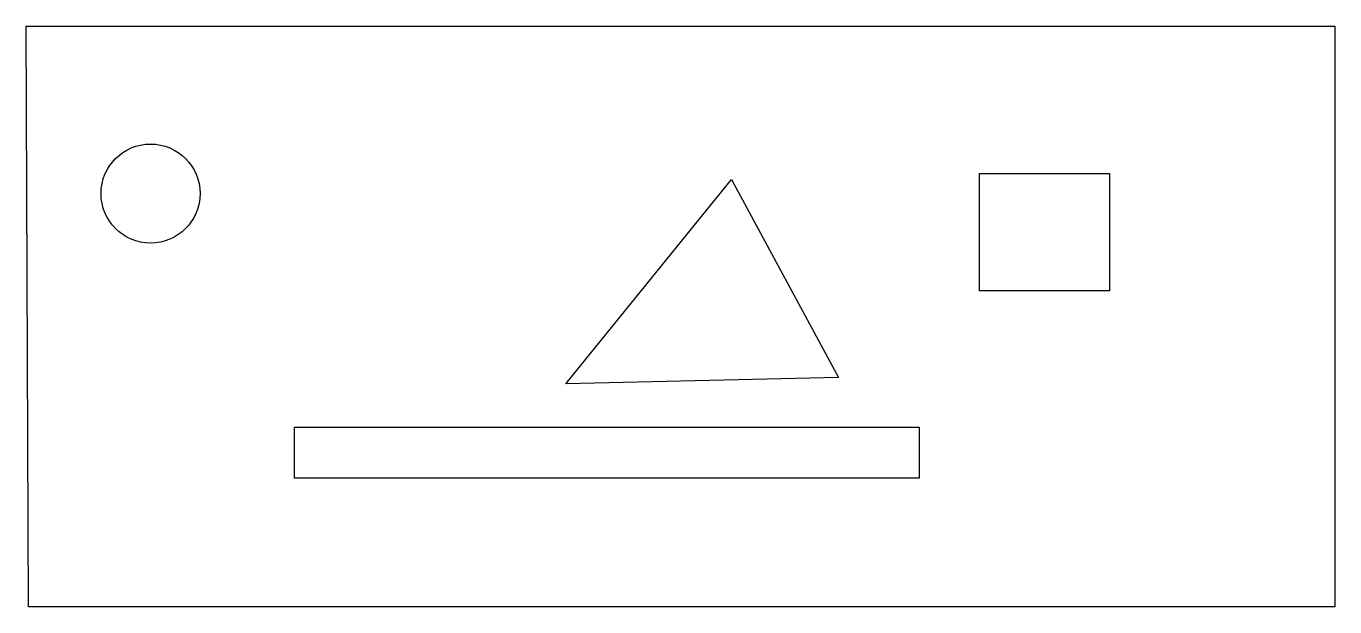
# Model space of a CAD drawing. Header units: millimetres. Extents: x 53.5 to 116.3, y 38.6 to 66.5.
import ezdxf

# ---------------------------------------------------------------- set-up
doc = ezdxf.new("R2010")
doc.units = ezdxf.units.MM
doc.header["$MEASUREMENT"] = 0

msp = doc.modelspace()

# ---------------------------------------------------------------- linework, layer by layer
for points in [[(53.508, 66.493), (116.291, 66.493), (116.291, 38.615), (53.627, 38.615)], [(79.397, 49.324), (87.351, 59.127), (92.48, 49.621)], [(99.244, 59.424), (105.488, 59.424), (105.488, 53.779), (99.244, 53.779)], [(66.389, 47.244), (96.345, 47.244), (96.345, 44.793), (66.389, 44.793)]]:
    msp.add_lwpolyline(points, close=True)
msp.add_circle((59.476, 58.458), 2.376)

doc.saveas('drawing.dxf')
